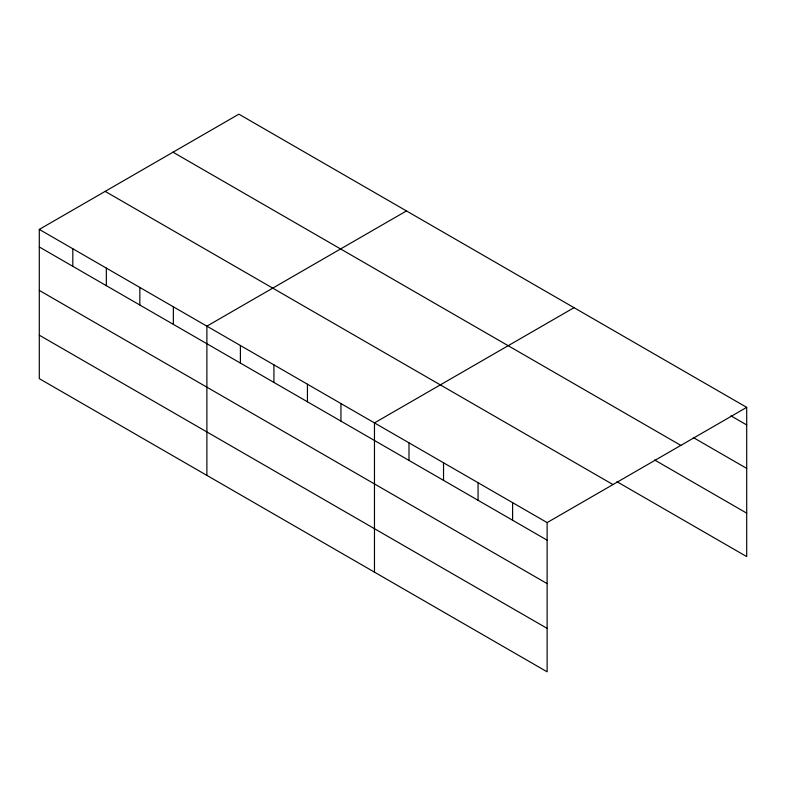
<?xml version="1.0" encoding="UTF-8"?>
<svg xmlns="http://www.w3.org/2000/svg" width="786" height="786" viewBox="0 0 786 786"><rect width="100%" height="100%" fill="white"/><g stroke="black" fill="none" stroke-linecap="round" stroke-linejoin="round"><path stroke-width="1.18" d="M39.3 229.404L547.125 522.592L547.125 671.824L39.3 378.636L39.3 229.404L238.875 114.176L746.7 407.364L746.7 556.596L616.941 481.69M406.46 210.933L206.885 326.151L206.885 475.383M574.035 307.68L374.47 422.907L374.47 572.139M547.125 522.592L746.7 407.364M731 415.882L746.7 424.941M693.331 437.576L746.7 468.387M173.018 152.199L680.843 445.387M654.61 459.987L746.7 513.15M105.157 191.371L612.982 484.569M39.3 246.971L547.125 540.169M39.3 290.417L547.125 583.615M39.3 335.18L547.125 628.378M512.6 502.657L512.6 520.224M478.065 482.712L478.065 500.289M443.53 462.777L443.53 480.354M408.995 442.842L408.995 460.419M340.947 403.552L340.947 421.129M307.434 384.207L307.434 401.784M273.921 364.851L273.921 382.428M240.398 345.506L240.398 363.073M173.362 306.805L173.362 324.372M139.849 287.45L139.849 305.027M106.336 268.105L106.336 285.672M72.813 248.749L72.813 266.326"/></g></svg>
